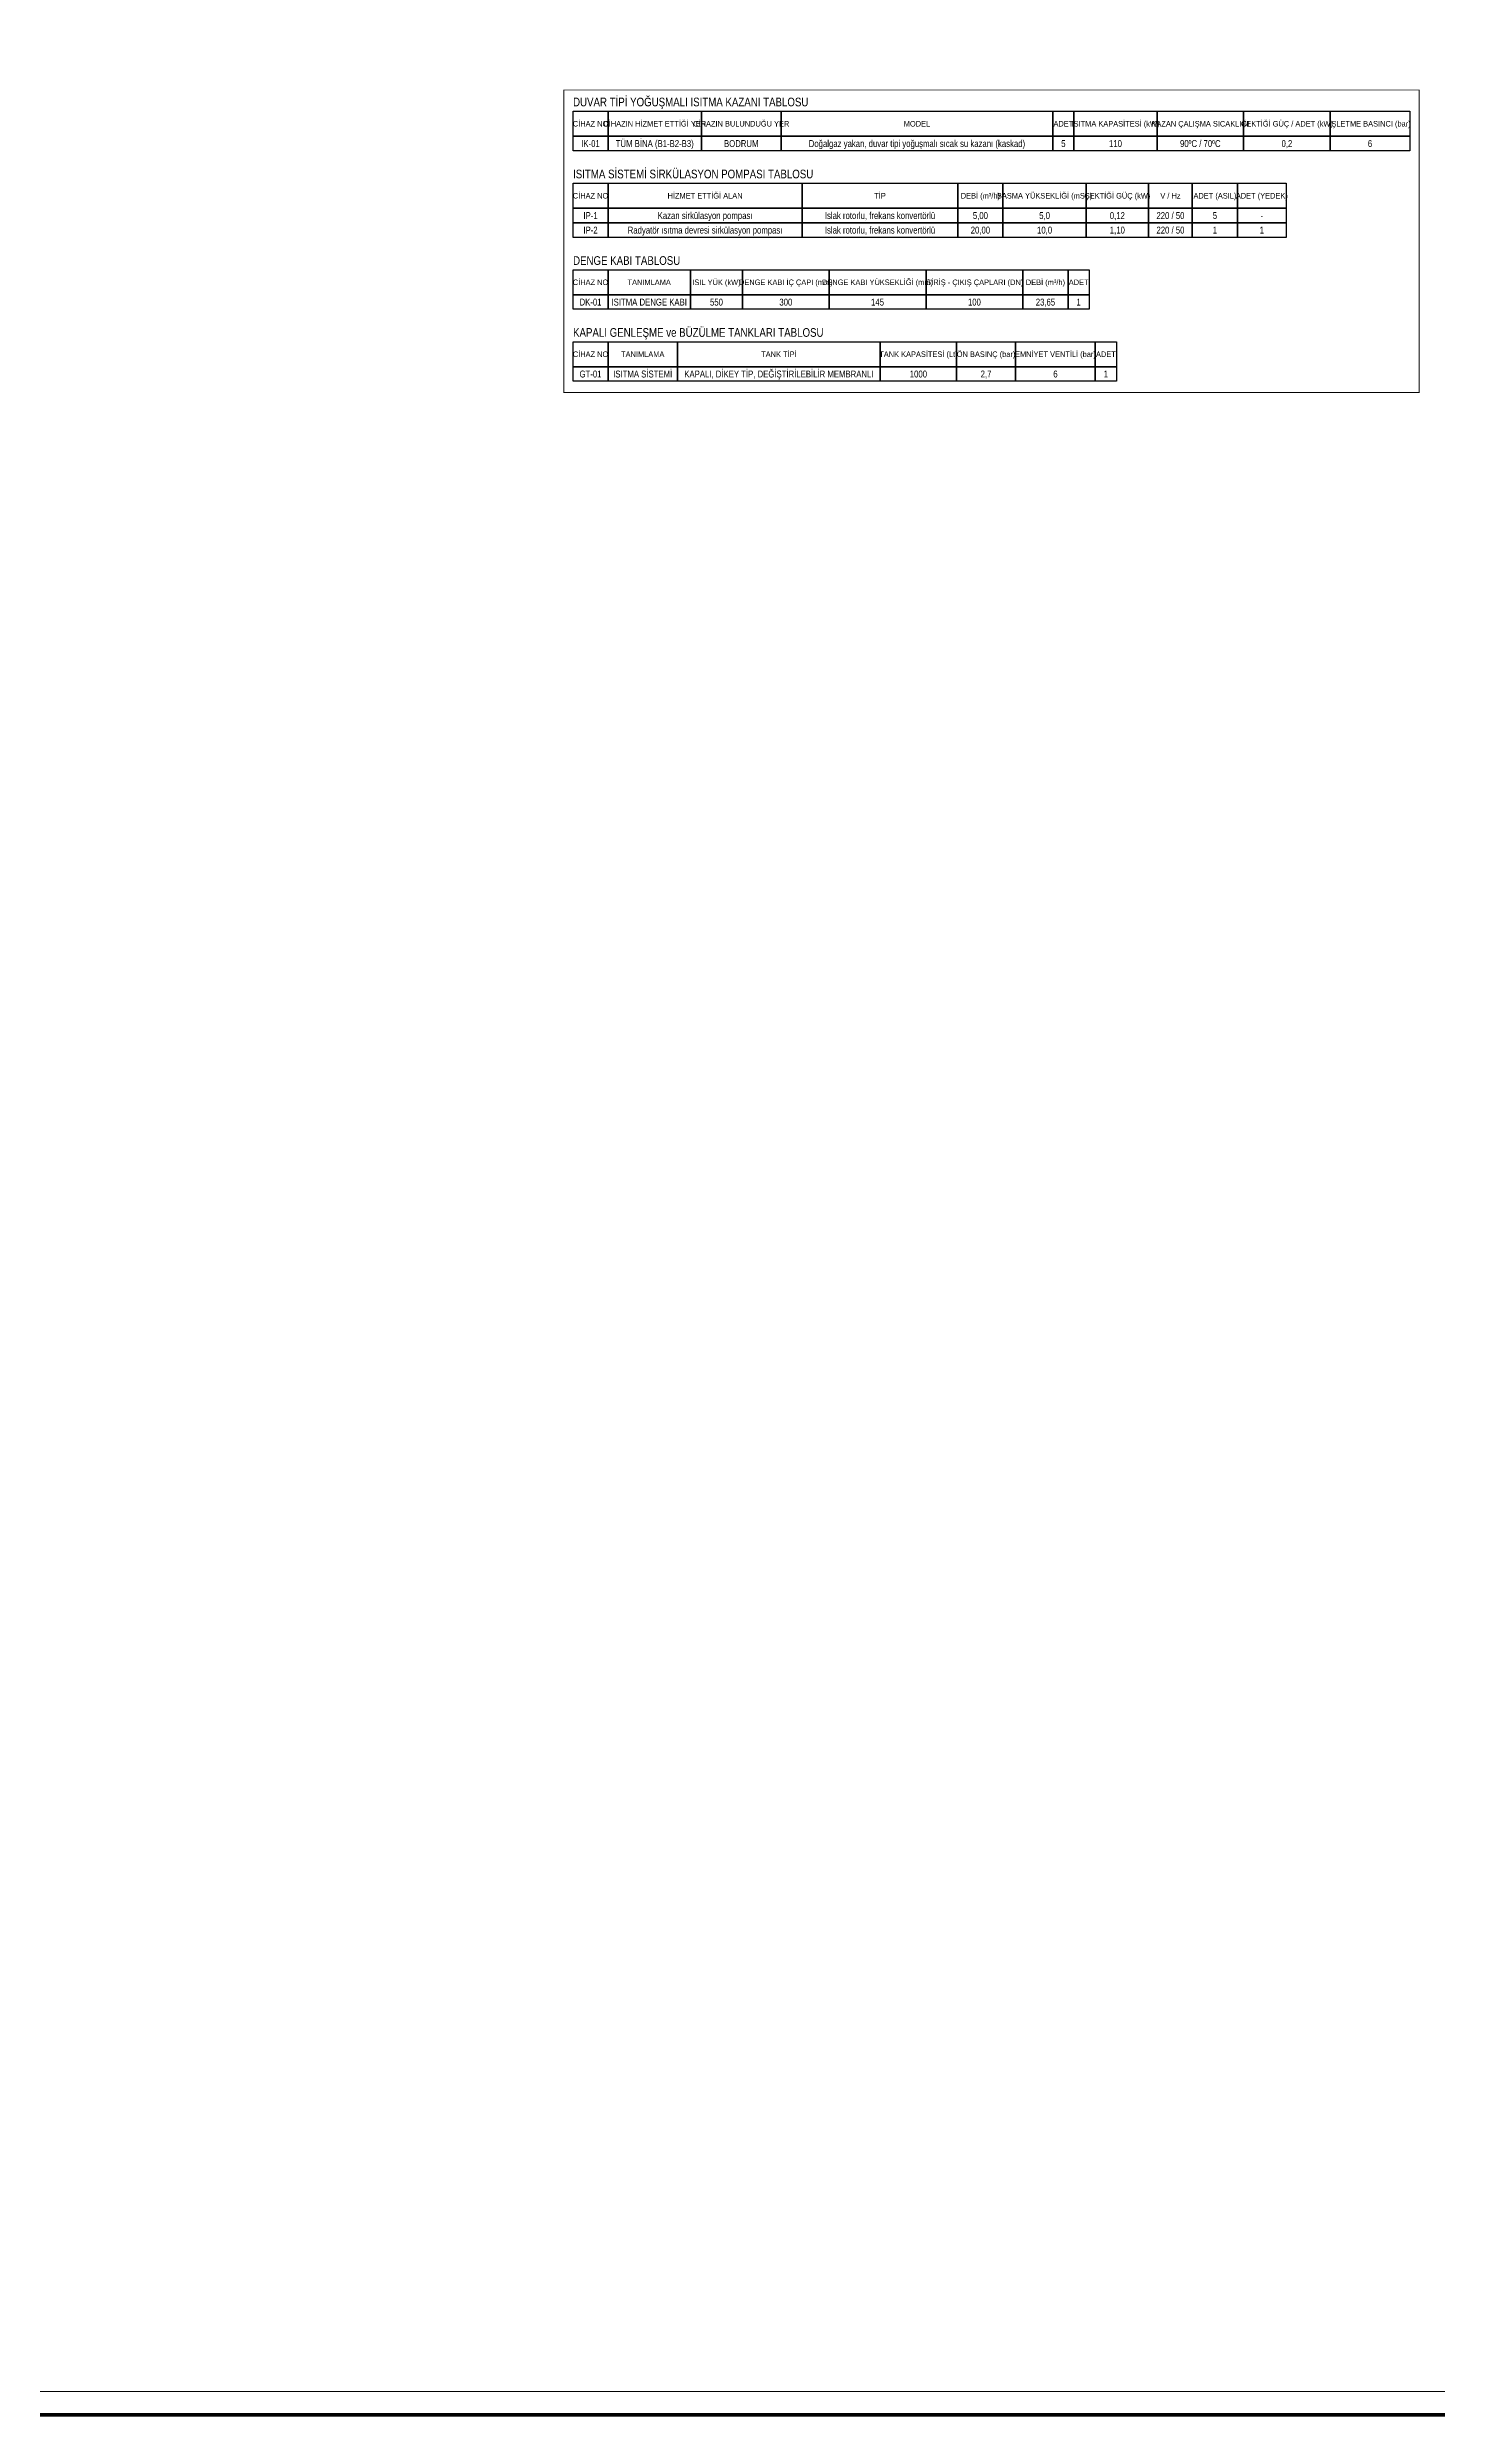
# Model space of a CAD drawing. Header units: centimetres. Extents: x -13133 to 30552, y -2 to 4552.
# Drawn here: x -9623 to -8120, y -2 to 2558 of the extents above; entities that cross this region are included whole.
import ezdxf
from ezdxf.enums import TextEntityAlignment as Align

# ---------------------------------------------------------------- set-up
doc = ezdxf.new("R2010")
doc.units = ezdxf.units.CM
for name, color, linetype in [('ROTAS-HESAP-CIZGI', 1, 'Continuous'), ('ROTAS-HESAP-YAZI', 7, 'Continuous'), ('ROTAS-PAFTA', 7, 'CONTINUOUS')]:
    doc.layers.add(name, color=color, linetype=linetype)
doc.styles.add('ARİAL', font='arial.ttf')

msp = doc.modelspace()

# ---------------------------------------------------------------- linework, layer by layer
at = {"layer": 'ROTAS-HESAP-CIZGI', "const_width": 1}
msp.add_lwpolyline([(-9065, 2511.8), (-8140.5, 2511.8), (-8140.5, 2185), (-9065, 2185)], close=True, dxfattribs=at)
at = {"layer": 'ROTAS-HESAP-CIZGI'}
for points in [[(-9055, 2488.8), (-9017.2, 2488.8), (-9017.2, 2461.8), (-9055, 2461.8)], [(-9017.2, 2488.8), (-8916.2, 2488.8), (-8916.2, 2461.8), (-9017.2, 2461.8)], [(-8916.2, 2488.8), (-8830.1, 2488.8), (-8830.1, 2461.8), (-8916.2, 2461.8)], [(-8830.1, 2488.8), (-8536.5, 2488.8), (-8536.5, 2461.8), (-8830.1, 2461.8)], [(-8536.5, 2488.8), (-8513.6, 2488.8), (-8513.6, 2461.8), (-8536.5, 2461.8)], [(-8513.6, 2488.8), (-8423.7, 2488.8), (-8423.7, 2461.8), (-8513.6, 2461.8)], [(-8423.7, 2488.8), (-8330.2, 2488.8), (-8330.2, 2461.8), (-8423.7, 2461.8)], [(-8330.2, 2488.8), (-8236.6, 2488.8), (-8236.6, 2461.8), (-8330.2, 2461.8)], [(-8236.6, 2488.8), (-8150.5, 2488.8), (-8150.5, 2461.8), (-8236.6, 2461.8)], [(-9055, 2461.8), (-9017.2, 2461.8), (-9017.2, 2446), (-9055, 2446)], [(-9017.2, 2461.8), (-8916.2, 2461.8), (-8916.2, 2446), (-9017.2, 2446)], [(-8916.2, 2461.8), (-8830.1, 2461.8), (-8830.1, 2446), (-8916.2, 2446)], [(-8830.1, 2461.8), (-8536.5, 2461.8), (-8536.5, 2446), (-8830.1, 2446)], [(-8536.5, 2461.8), (-8513.6, 2461.8), (-8513.6, 2446), (-8536.5, 2446)], [(-8513.6, 2461.8), (-8423.7, 2461.8), (-8423.7, 2446), (-8513.6, 2446)], [(-8423.7, 2461.8), (-8330.2, 2461.8), (-8330.2, 2446), (-8423.7, 2446)], [(-8330.2, 2461.8), (-8236.6, 2461.8), (-8236.6, 2446), (-8330.2, 2446)], [(-8236.6, 2461.8), (-8150.5, 2461.8), (-8150.5, 2446), (-8236.6, 2446)], [(-9055, 2411), (-9017.2, 2411), (-9017.2, 2384), (-9055, 2384)], [(-9017.2, 2411), (-8807.3, 2411), (-8807.3, 2384), (-9017.2, 2384)], [(-8807.3, 2411), (-8639.2, 2411), (-8639.2, 2384), (-8807.3, 2384)], [(-8639.2, 2411), (-8590.3, 2411), (-8590.3, 2384), (-8639.2, 2384)], [(-8590.3, 2411), (-8500.4, 2411), (-8500.4, 2384), (-8590.3, 2384)], [(-8500.4, 2411), (-8432.9, 2411), (-8432.9, 2384), (-8500.4, 2384)], [(-8432.9, 2411), (-8385.7, 2411), (-8385.7, 2384), (-8432.9, 2384)], [(-8385.7, 2411), (-8336.8, 2411), (-8336.8, 2384), (-8385.7, 2384)], [(-8336.8, 2411), (-8284.1, 2411), (-8284.1, 2384), (-8336.8, 2384)], [(-9055, 2384), (-9017.2, 2384), (-9017.2, 2368.3), (-9055, 2368.3)], [(-9017.2, 2384), (-8807.3, 2384), (-8807.3, 2368.3), (-9017.2, 2368.3)], [(-8807.3, 2384), (-8639.2, 2384), (-8639.2, 2368.3), (-8807.3, 2368.3)], [(-8639.2, 2384), (-8590.3, 2384), (-8590.3, 2368.3), (-8639.2, 2368.3)], [(-8590.3, 2384), (-8500.4, 2384), (-8500.4, 2368.3), (-8590.3, 2368.3)], [(-8500.4, 2384), (-8432.9, 2384), (-8432.9, 2368.3), (-8500.4, 2368.3)], [(-8432.9, 2384), (-8385.7, 2384), (-8385.7, 2368.3), (-8432.9, 2368.3)], [(-8385.7, 2384), (-8336.8, 2384), (-8336.8, 2368.3), (-8385.7, 2368.3)], [(-8336.8, 2384), (-8284.1, 2384), (-8284.1, 2368.3), (-8336.8, 2368.3)], [(-9055, 2368.3), (-9017.2, 2368.3), (-9017.2, 2352.5), (-9055, 2352.5)], [(-9017.2, 2368.3), (-8807.3, 2368.3), (-8807.3, 2352.5), (-9017.2, 2352.5)], [(-8807.3, 2368.3), (-8639.2, 2368.3), (-8639.2, 2352.5), (-8807.3, 2352.5)], [(-8639.2, 2368.3), (-8590.3, 2368.3), (-8590.3, 2352.5), (-8639.2, 2352.5)], [(-8590.3, 2368.3), (-8500.4, 2368.3), (-8500.4, 2352.5), (-8590.3, 2352.5)], [(-8500.4, 2368.3), (-8432.9, 2368.3), (-8432.9, 2352.5), (-8500.4, 2352.5)], [(-8432.9, 2368.3), (-8385.7, 2368.3), (-8385.7, 2352.5), (-8432.9, 2352.5)], [(-8385.7, 2368.3), (-8336.8, 2368.3), (-8336.8, 2352.5), (-8385.7, 2352.5)], [(-8336.8, 2368.3), (-8284.1, 2368.3), (-8284.1, 2352.5), (-8336.8, 2352.5)], [(-9055, 2317.5), (-9017.2, 2317.5), (-9017.2, 2290.5), (-9055, 2290.5)], [(-9017.2, 2317.5), (-8928.2, 2317.5), (-8928.2, 2290.5), (-9017.2, 2290.5)], [(-8928.2, 2317.5), (-8871.8, 2317.5), (-8871.8, 2290.5), (-8928.2, 2290.5)], [(-8871.8, 2317.5), (-8778.3, 2317.5), (-8778.3, 2290.5), (-8871.8, 2290.5)], [(-8778.3, 2317.5), (-8673.5, 2317.5), (-8673.5, 2290.5), (-8778.3, 2290.5)], [(-8673.5, 2317.5), (-8568.8, 2317.5), (-8568.8, 2290.5), (-8673.5, 2290.5)], [(-8568.8, 2317.5), (-8519.9, 2317.5), (-8519.9, 2290.5), (-8568.8, 2290.5)], [(-8519.9, 2317.5), (-8497, 2317.5), (-8497, 2290.5), (-8519.9, 2290.5)], [(-9055, 2290.5), (-9017.2, 2290.5), (-9017.2, 2274.8), (-9055, 2274.8)], [(-9017.2, 2290.5), (-8928.2, 2290.5), (-8928.2, 2274.8), (-9017.2, 2274.8)], [(-8928.2, 2290.5), (-8871.8, 2290.5), (-8871.8, 2274.8), (-8928.2, 2274.8)], [(-8871.8, 2290.5), (-8778.3, 2290.5), (-8778.3, 2274.8), (-8871.8, 2274.8)], [(-8778.3, 2290.5), (-8673.5, 2290.5), (-8673.5, 2274.8), (-8778.3, 2274.8)], [(-8673.5, 2290.5), (-8568.8, 2290.5), (-8568.8, 2274.8), (-8673.5, 2274.8)], [(-8568.8, 2290.5), (-8519.9, 2290.5), (-8519.9, 2274.8), (-8568.8, 2274.8)], [(-8519.9, 2290.5), (-8497, 2290.5), (-8497, 2274.8), (-8519.9, 2274.8)], [(-9055, 2239.8), (-9017.2, 2239.8), (-9017.2, 2212.8), (-9055, 2212.8)], [(-9017.2, 2239.8), (-8942.1, 2239.8), (-8942.1, 2212.8), (-9017.2, 2212.8)], [(-8942.1, 2239.8), (-8722.9, 2239.8), (-8722.9, 2212.8), (-8942.1, 2212.8)], [(-8722.9, 2239.8), (-8640.5, 2239.8), (-8640.5, 2212.8), (-8722.9, 2212.8)], [(-8640.5, 2239.8), (-8576.7, 2239.8), (-8576.7, 2212.8), (-8640.5, 2212.8)], [(-8576.7, 2239.8), (-8490.6, 2239.8), (-8490.6, 2212.8), (-8576.7, 2212.8)], [(-8490.6, 2239.8), (-8467.7, 2239.8), (-8467.7, 2212.8), (-8490.6, 2212.8)], [(-9055, 2212.8), (-9017.2, 2212.8), (-9017.2, 2197), (-9055, 2197)], [(-9017.2, 2212.8), (-8942.1, 2212.8), (-8942.1, 2197), (-9017.2, 2197)], [(-8942.1, 2212.8), (-8722.9, 2212.8), (-8722.9, 2197), (-8942.1, 2197)], [(-8722.9, 2212.8), (-8640.5, 2212.8), (-8640.5, 2197), (-8722.9, 2197)], [(-8640.5, 2212.8), (-8576.7, 2212.8), (-8576.7, 2197), (-8640.5, 2197)], [(-8576.7, 2212.8), (-8490.6, 2212.8), (-8490.6, 2197), (-8576.7, 2197)], [(-8490.6, 2212.8), (-8467.7, 2212.8), (-8467.7, 2197), (-8490.6, 2197)]]:
    msp.add_lwpolyline(points, close=True, dxfattribs=at)
at = {"layer": 'ROTAS-PAFTA'}
for points, const_width in [([(-11728.4, 0), (-6115, 0), (-6115, 4549.9), (-11728.4, 4549.9)], 4), ([(-11703.4, 25), (-6140, 25), (-6140, 4524.9), (-11703.4, 4524.9)], 1)]:
    msp.add_lwpolyline(points, close=True, dxfattribs=dict(at, const_width=const_width))

# ---------------------------------------------------------------- texts
at = {"layer": 'ROTAS-HESAP-YAZI', "style": 'ARİAL', "width": 0.8}
for s, p in [('DUVAR TİPİ YOĞUŞMALI ISITMA KAZANI TABLOSU', (-9055, 2498.8)), ('ISITMA SİSTEMİ SİRKÜLASYON POMPASI TABLOSU', (-9055, 2421)), ('DENGE KABI TABLOSU', (-9055, 2327.5)), ('KAPALI GENLEŞME ve BÜZÜLME TANKLARI TABLOSU', (-9055, 2249.8))]:
    msp.add_text(s, height=9.375, dxfattribs=at).set_placement(p, align=Align.MIDDLE_LEFT)
for s, height, p in [('CİHAZ NO', 6, (-9036.1, 2475.3)), ('IK-01', 7.5, (-9036.1, 2453.9)), ('CİHAZIN HİZMET ETTİĞİ YER', 6, (-8966.7, 2475.3)), ('TÜM BİNA (B1-B2-B3)', 7.5, (-8966.7, 2453.9)), ('CİHAZIN BULUNDUĞU YER', 6, (-8873.2, 2475.3)), ('BODRUM', 7.5, (-8873.2, 2453.9)), ('Doğalgaz yakan, duvar tipi yoğuşmalı sıcak su kazanı (kaskad)', 7.5, (-8683.3, 2453.9)), ('MODEL', 6, (-8683.3, 2475.3)), ('ADET', 6, (-8525, 2475.3)), ('5', 7.5, (-8525, 2453.9)), ('ISITMA KAPASİTESİ (kW)', 6, (-8468.7, 2475.3)), ('110', 7.5, (-8468.7, 2453.9)), ('KAZAN ÇALIŞMA SICAKLIĞI', 6, (-8377, 2475.3)), ('90ºC / 70ºC', 7.5, (-8377, 2453.9)), ('ÇEKTİĞİ GÜÇ / ADET (kW)', 6, (-8283.4, 2475.3)), ('0,2', 7.5, (-8283.4, 2453.9)), ('İŞLETME BASINCI (bar)', 6, (-8193.6, 2475.3)), ('6', 7.5, (-8193.6, 2453.9)), ('CİHAZ NO', 6, (-9036.1, 2397.5)), ('HİZMET ETTİĞİ ALAN', 6, (-8912.3, 2397.5)), ('TİP', 6, (-8723.2, 2397.5)), ('DEBİ (m³/h)', 6, (-8614.7, 2397.5)), ('BASMA YÜKSEKLİĞİ (mSS)', 6, (-8545.3, 2397.5)), ('ÇEKTİĞİ GÜÇ (kW)', 6, (-8466.7, 2397.5)), ('V / Hz', 6, (-8409.3, 2397.5)), ('ADET (ASIL)', 6, (-8361.2, 2397.5)), ('ADET (YEDEK)', 6, (-8310.5, 2397.5)), ('IP-1', 7.5, (-9036.1, 2376.1)), ('IP-2', 7.5, (-9036.1, 2360.4)), ('Radyatör ısıtma devresi sirkülasyon pompası', 7.5, (-8912.3, 2360.4)), ('Kazan sirkülasyon pompası', 7.5, (-8912.3, 2376.1)), ('Islak rotorlu, frekans konvertörlü', 7.5, (-8723.2, 2376.1)), ('Islak rotorlu, frekans konvertörlü', 7.5, (-8723.2, 2360.4)), ('20,00', 7.5, (-8614.7, 2360.4)), ('5,00', 7.5, (-8614.7, 2376.1)), ('10,0', 7.5, (-8545.3, 2360.4)), ('5,0', 7.5, (-8545.3, 2376.1)), ('0,12', 7.5, (-8466.7, 2376.1)), ('1,10', 7.5, (-8466.7, 2360.4)), ('220 / 50', 7.5, (-8409.3, 2376.1)), ('220 / 50', 7.5, (-8409.3, 2360.4)), ('5', 7.5, (-8361.2, 2376.1)), ('1', 7.5, (-8361.2, 2360.4)), ('1', 7.5, (-8310.5, 2360.4)), ('-', 7.5, (-8310.5, 2376.1)), ('CİHAZ NO', 6, (-9036.1, 2304)), ('TANIMLAMA', 6, (-8972.7, 2304)), ('ISIL YÜK (kW)', 6, (-8900, 2304)), ('DENGE KABI İÇ ÇAPI (mm)', 6, (-8825, 2304)), ('DENGE KABI YÜKSEKLİĞİ (mm)', 6, (-8725.9, 2304)), ('GİRİŞ - ÇIKIŞ ÇAPLARI (DN)', 6, (-8621.2, 2304)), ('DEBİ (m³/h)', 6, (-8544.4, 2304)), ('ADET', 6, (-8508.5, 2304)), ('DK-01', 7.5, (-9036.1, 2282.6)), ('ISITMA DENGE KABI', 7.5, (-8972.7, 2282.6)), ('550', 7.5, (-8900, 2282.6)), ('300', 7.5, (-8825, 2282.6)), ('145', 7.5, (-8725.9, 2282.6)), ('100', 7.5, (-8621.2, 2282.6)), ('23,65', 7.5, (-8544.4, 2282.6)), ('1', 7.5, (-8508.5, 2282.6)), ('CİHAZ NO', 6, (-9036.1, 2226.3)), ('TANIMLAMA', 6, (-8979.7, 2226.3)), ('TANK TİPİ', 6, (-8832.5, 2226.3)), ('TANK KAPASİTESİ (Lt)', 6, (-8681.7, 2226.3)), ('ÖN BASINÇ (bar)', 6, (-8608.6, 2226.3)), ('EMNİYET VENTİLİ (bar)', 6, (-8533.6, 2226.3)), ('ADET', 6, (-8479.1, 2226.3)), ('GT-01', 7.5, (-9036.1, 2204.9)), ('ISITMA SİSTEMİ', 7.5, (-8979.7, 2204.9)), ('KAPALI, DİKEY TİP, DEĞİŞTİRİLEBİLİR MEMBRANLI', 7.5, (-8832.5, 2204.9)), ('1000', 7.5, (-8681.7, 2204.9)), ('2,7', 7.5, (-8608.6, 2204.9)), ('6', 7.5, (-8533.6, 2204.9)), ('1', 7.5, (-8479.1, 2204.9))]:
    msp.add_text(s, height=height, dxfattribs=at).set_placement(p, align=Align.MIDDLE_CENTER)

doc.saveas('drawing.dxf')
